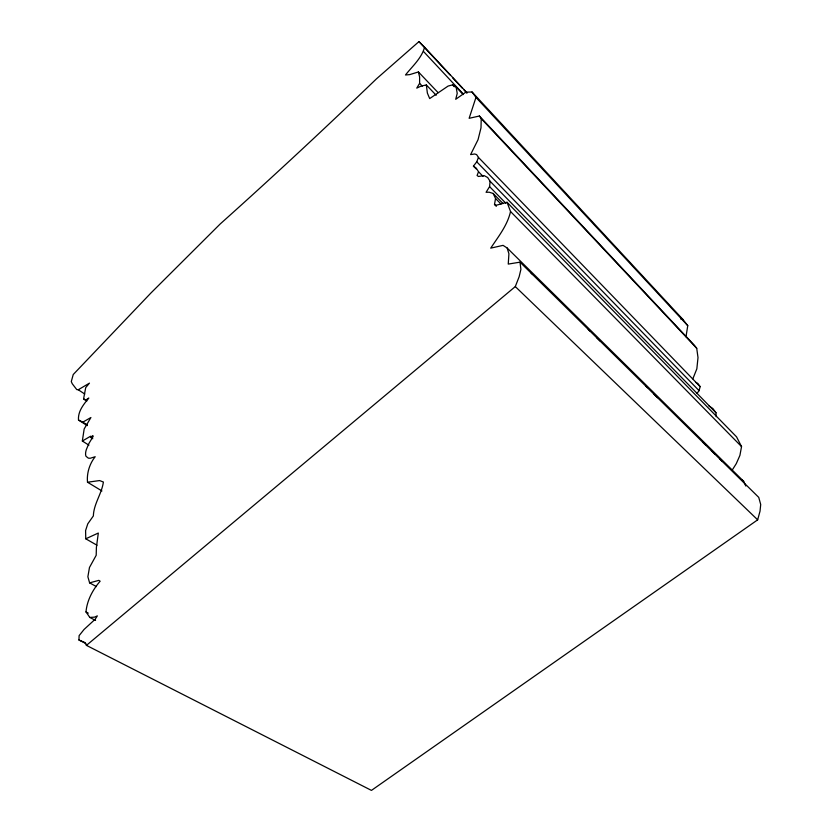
<?xml version="1.0" encoding="UTF-8"?>
<svg xmlns="http://www.w3.org/2000/svg" width="832" height="832" viewBox="0 0 832 832"><rect width="100%" height="100%" fill="white"/><g stroke="black" fill="none" stroke-linecap="round" stroke-linejoin="round"><path stroke-width="1.25" d="M436.186 95.264L426.348 84.958L421.231 86.05L416.77 88.109L419.609 83.325L419.619 77.022L418.423 71.947L409.791 74.599L405.465 74.984C412.36 66.269 421.678 58.167 424.57 47.247L418.964 41.6L376.49 78.822A1393.059 240.313 -47.8 0 1 220.251 223.922L150.862 293.062L73.237 374.525L71.292 381.576L72.249 383.739L76.742 389.584L78.25 389.761L84.76 394.025M426.348 84.958L427.367 93.059L429.686 98.571L448.126 86.05L452.587 84.895L456.102 86.986L457.215 93.434L455.728 99.278L465.858 92.154L472.066 91.988L475.966 97.396L469.134 118.31L479.388 116.012L481.218 118.622L481 127.837L478.036 139.693L470.59 154.606L474.708 153.993L476.622 154.606L478.452 157.404L700.138 386.63L699.078 390.676L697.018 393.349M92.778 438.724L90.584 437.33L90.626 436.197L82.337 441.033L84.167 428.958L90.906 417.529L82.846 422.126L78.499 420.046C77.792 411.341 83.647 404.321 88.826 398.06L85.519 400.171L83.595 398.83L85.717 387.598L89.461 383.136L78.25 389.761M85.862 643.531L78.936 639.995L79.113 635.648L84.032 629.491L95.202 619.216L97.334 615.878L94.567 617.126L89.825 617.438L85.998 611.936C86.975 600.527 92.716 589.722 100.142 581.204L98.831 580.362L89.606 582.868L87.88 576.753L89.471 567.486L96.19 555.298L96.398 547.435L98.322 533.042L85.758 538.803L85.592 530.546L87.776 523.838L93.361 515.934C93.735 503.797 101.754 493.875 103.386 482.03L99.611 480.563L87.506 482.227C86.611 473.273 89.596 463.663 95.191 456.726L90.23 458.255L88.358 458.162L86.018 456.3A15.725 6.219 -55.8 0 1 86.268 449.779L88.889 443.508L93.215 436.311L92.799 435.583L90.584 437.33M503.121 203.601L493.126 193.44L489.164 192.213L486.065 192.306L489.58 186.628L490.11 181.282L487.656 177.497L484.099 175.614L478.452 176.467L477.079 175.5L478.535 171.756L476.237 168.137L473.429 166.119L476.757 161.824L478.452 157.404M685.984 336.762L687.762 325.676L682.781 319.29L472.066 91.988M496.319 206.346L494.499 204.506L495.539 198.484L493.126 193.44M494.499 204.506L496.538 205.171L507.031 202.27L736.559 436.862L741.541 446.597L739.908 455.416L736.299 463.601L732.191 470.122M78.936 639.995L84.916 642.543L86.434 645.372L371.446 790.4L757.661 519.834L760.032 511.16L760.708 504.483L758.742 497.38L520.01 262.163L508.248 264.087L508.914 253.75L507.156 248.009L503.058 245.367L490.734 248.134C498.368 236.538 507.458 225.378 510.536 211.526L507.031 202.27M86.434 645.372L515.299 286.582L519.137 276.744L520.894 269.412L520.01 262.163M692.848 378.82L696.842 368.826L698.006 357.573L696.727 348.338L694.398 345.301L479.388 116.012M680.69 318.978L682.781 319.29M695.687 382.418L697.778 383.448L700.138 386.63M89.825 617.438L95.576 620.464M85.998 611.936L88.296 613.153M89.606 582.868L96.429 586.602M85.758 538.803L97.001 545.23M87.506 482.227L101.951 490.963M82.337 441.033L88.91 445.162M82.846 422.126L87.214 424.913M78.499 420.046L87.235 425.62M83.595 398.83L86.861 400.962M708.885 405.922L712.858 408.522L715.978 412.776L716.206 416.655M741.863 479.991L743.683 481.322L745.794 486.023M515.299 286.582L757.661 519.834M507.156 248.009L743.683 481.322M530.837 272.73L532.688 274.56M588.234 329.295L590.086 331.115M596.565 337.501L600.267 341.151M645.632 385.85L647.483 387.67M653.962 394.056L657.665 397.706M703.03 442.406L705.806 445.141M711.36 450.622L715.073 454.262M719.701 458.827L722.478 461.562M495.539 198.484L501.01 204.038M489.58 186.628L505.898 203.278M510.536 211.526L741.541 446.597M473.429 166.119L476.154 168.896M478.535 171.756L483.07 176.394M490.11 181.282L715.978 412.776M476.757 161.824L699.078 390.676M419.609 83.325L422.302 86.133M418.423 71.947L438.09 92.622M452.587 84.895L454.355 86.788M481.218 118.622L696.727 348.338M423.582 51.563L463.351 94.11M456.102 86.986L463.195 94.567M424.57 47.247L467.033 92.851M418.964 41.6L449.966 74.89M452.629 77.75L462.374 88.213M464.142 90.116L466.804 92.966M475.966 97.396L687.762 325.676"/></g></svg>
